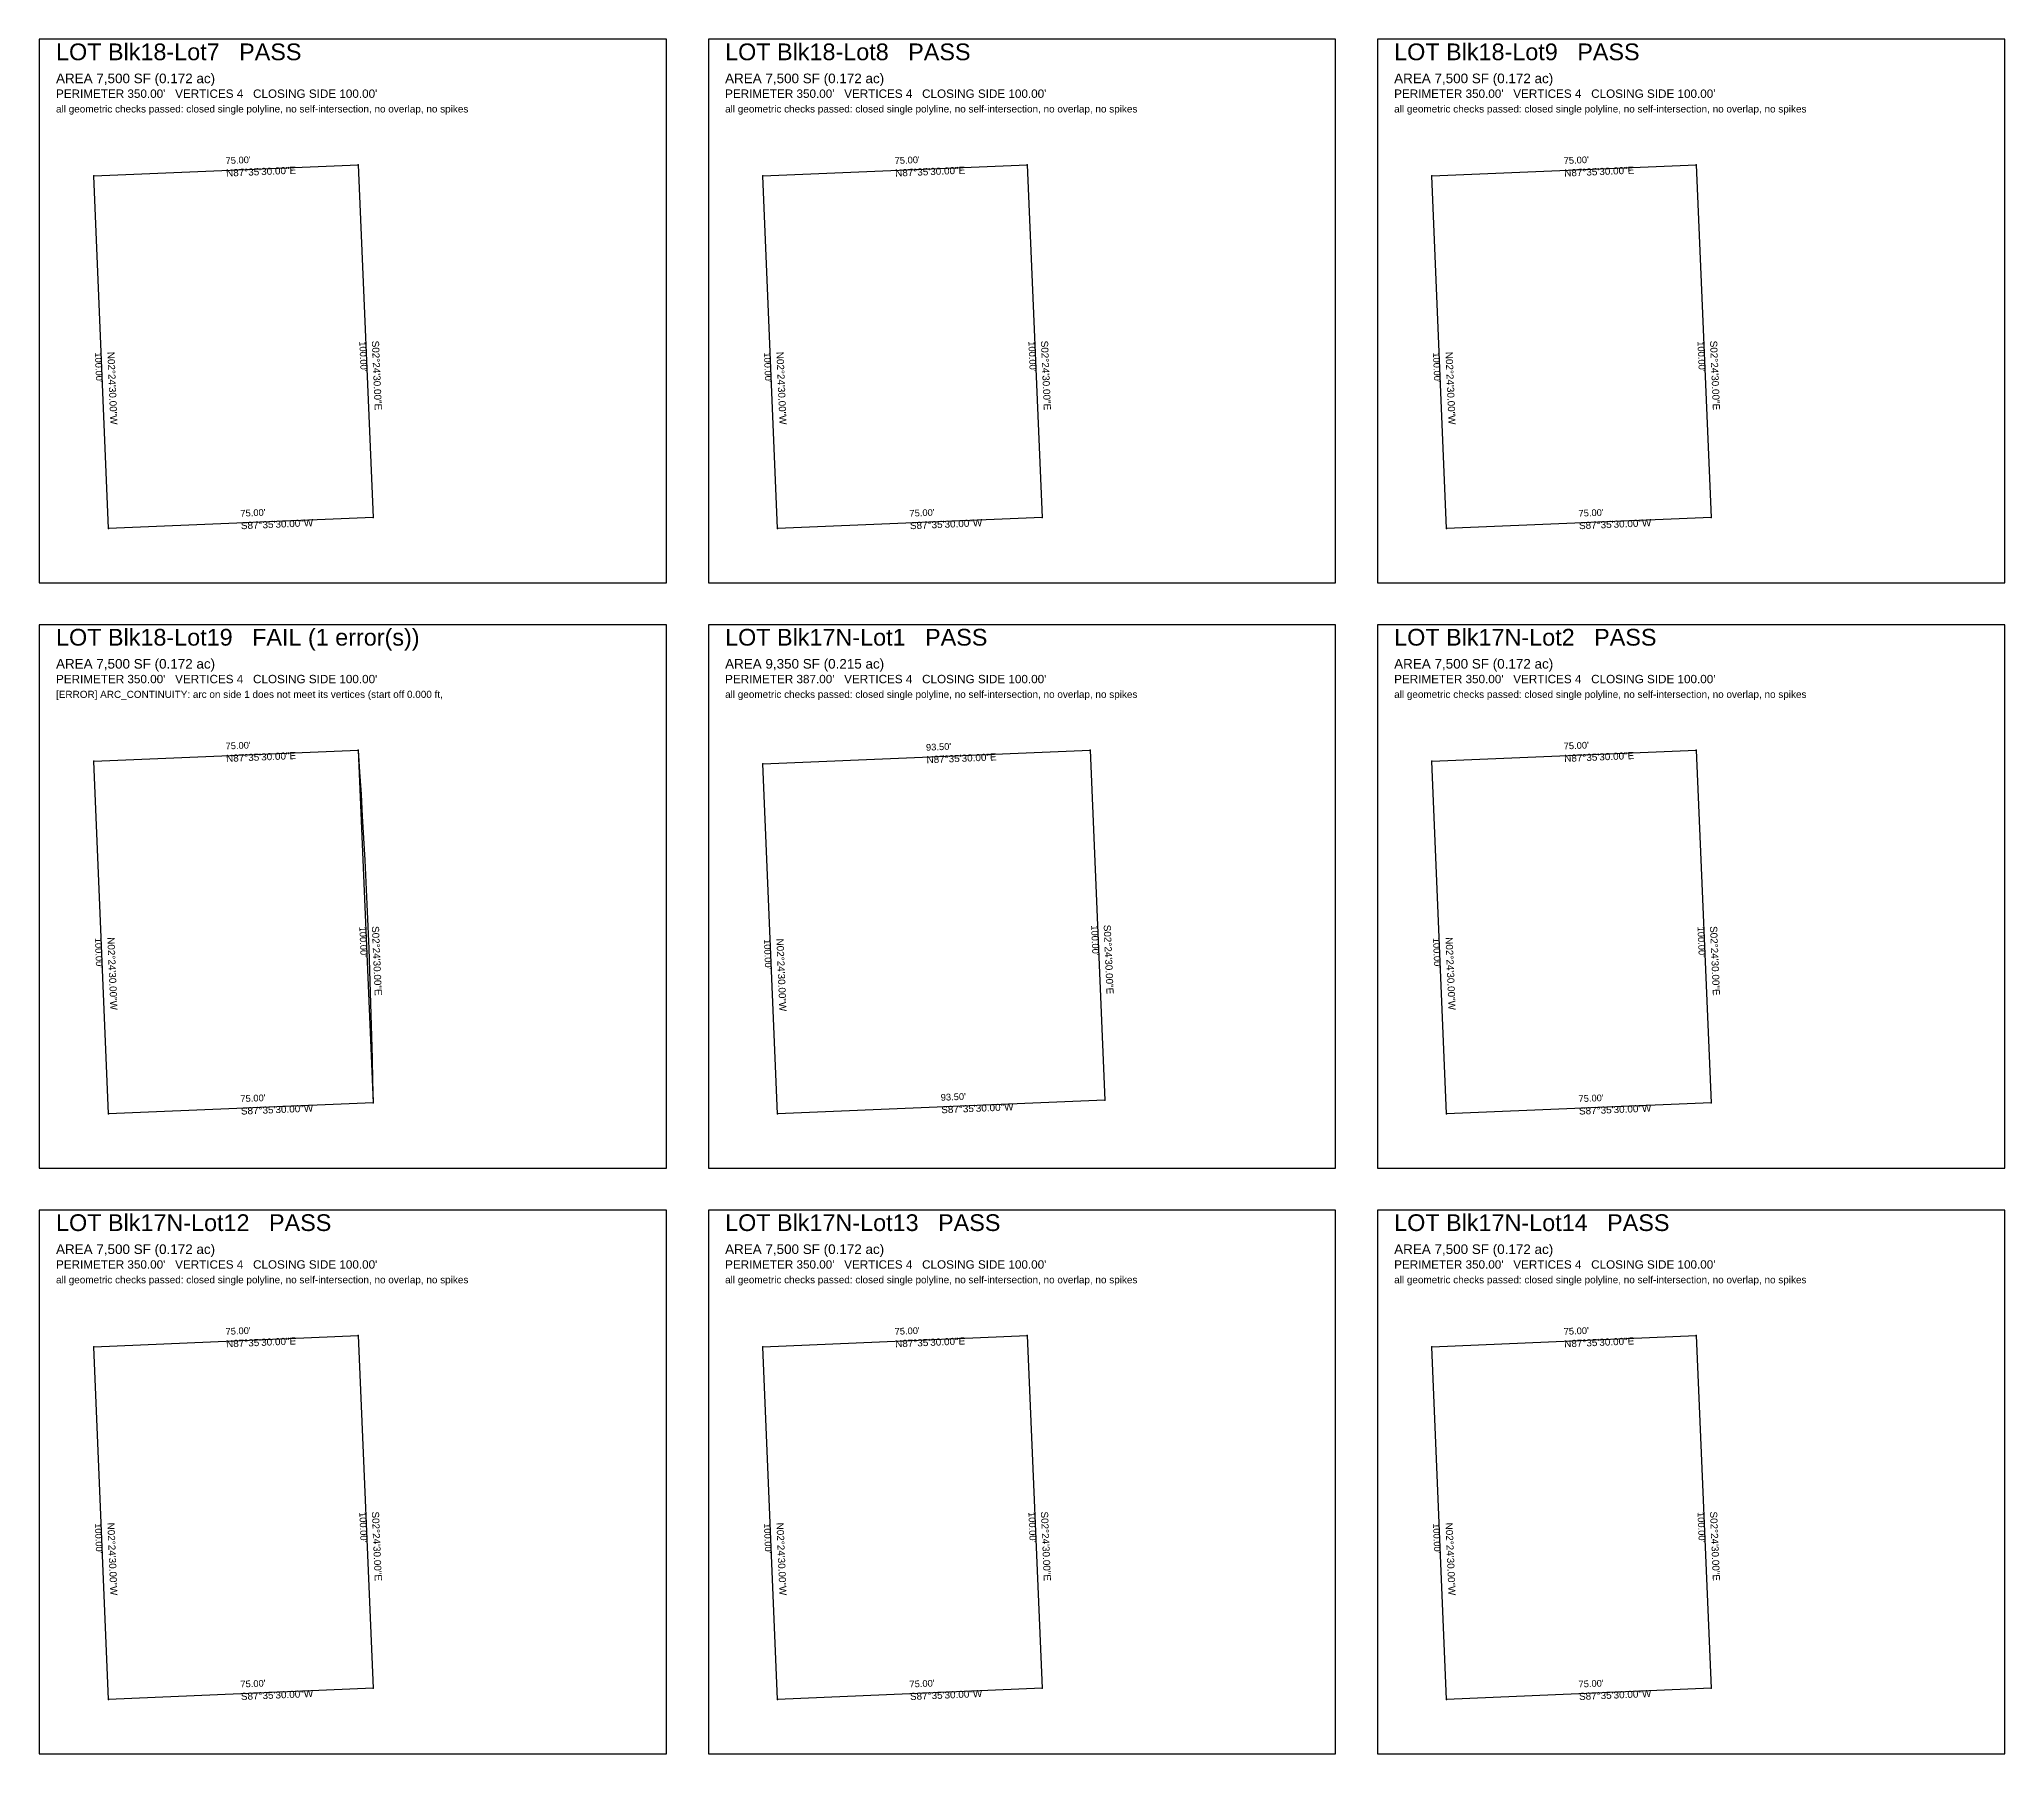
# Model space of a CAD drawing. Extents: x 0 to 3820, y -4480 to 260.
# Drawn here: x 1920 to 2860, y -560 to 260 of the extents above; entities that cross this region are included whole.
import ezdxf

# ---------------------------------------------------------------- set-up
doc = ezdxf.new("R2010")
doc.units = 0
doc.linetypes.add('ROT_2.41', pattern=[0])
doc.linetypes.add('ROT_272.41', pattern=[0])
for name, color, linetype in [('ERROR', 1, 'CONTINUOUS'), ('LOT_POLYLINE', 4, 'CONTINUOUS'), ('SHEET_FRAME', 8, 'CONTINUOUS'), ('SHEET_LABELS', 7, 'CONTINUOUS')]:
    doc.layers.add(name, color=color, linetype=linetype)
doc.styles.get("Standard").update_dxf_attribs({"font": 'Arial'})

msp = doc.modelspace()

# ---------------------------------------------------------------- linework, layer by layer
at = {"layer": 'ERROR'}
for p, q in [((2072.5094, -80), (2072.5094, -80)), ((2079.603, -248.661), (2079.6038, -248.6793))]:
    msp.add_line(p, q, dxfattribs=at)
at = {"layer": 'LOT_POLYLINE'}
for points in [[(1946, 194.6793), (2072.5094, 200), (2079.6038, 31.3207), (1953.0943, 26)], [(2266, 194.6793), (2392.5094, 200), (2399.6038, 31.3207), (2273.0943, 26)], [(2586, 194.6793), (2712.5094, 200), (2719.6038, 31.3207), (2593.0943, 26)], [(1946, -85.3207), (2072.5094, -80), (2079.6038, -248.6793), (1953.0943, -254)], [(2266, -86.5835), (2422.5344, -80), (2429.5756, -247.4165), (2273.0412, -254)], [(2586, -85.3207), (2712.5094, -80), (2719.6038, -248.6793), (2593.0943, -254)], [(1946, -365.3207), (2072.5094, -360), (2079.6038, -528.6793), (1953.0943, -534)], [(2266, -365.3207), (2392.5094, -360), (2399.6038, -528.6793), (2273.0943, -534)], [(2586, -365.3207), (2712.5094, -360), (2719.6038, -528.6793), (2593.0943, -534)]]:
    msp.add_lwpolyline(points, close=True, dxfattribs=at)
msp.add_lwpolyline([(2072.5094, -80), (2073.2048, -90.5288), (2073.8666, -101.0598), (2074.4949, -111.5929), (2075.0895, -122.1279), (2075.6505, -132.6647), (2076.178, -143.2033), (2076.6718, -153.7435), (2077.132, -164.2852), (2077.5586, -174.8284), (2077.9515, -185.3728), (2078.3109, -195.9185), (2078.6366, -206.4652), (2078.9286, -217.0129), (2079.1871, -227.5615), (2079.4119, -238.1109), (2079.603, -248.661)], dxfattribs=at)
at = {"layer": 'SHEET_FRAME'}
for p, q in [((2220, 260), (1920, 260)), ((1920, 260), (1920, 0)), ((2220, 0), (2220, 260)), ((2540, 260), (2240, 260)), ((2240, 260), (2240, 0)), ((2540, 0), (2540, 260)), ((2860, 260), (2560, 260)), ((2560, 260), (2560, 0)), ((2860, 0), (2860, 260)), ((1920, 0), (2220, 0)), ((2240, 0), (2540, 0)), ((2560, 0), (2860, 0)), ((2220, -20), (1920, -20)), ((1920, -20), (1920, -280)), ((2220, -280), (2220, -20)), ((2540, -20), (2240, -20)), ((2240, -20), (2240, -280)), ((2540, -280), (2540, -20)), ((2860, -20), (2560, -20)), ((2560, -20), (2560, -280)), ((2860, -280), (2860, -20)), ((1920, -280), (2220, -280)), ((2240, -280), (2540, -280)), ((2560, -280), (2860, -280)), ((2220, -300), (1920, -300)), ((1920, -300), (1920, -560)), ((2220, -560), (2220, -300)), ((2540, -300), (2240, -300)), ((2240, -300), (2240, -560)), ((2540, -560), (2540, -300)), ((2860, -300), (2560, -300)), ((2560, -300), (2560, -560)), ((2860, -560), (2860, -300)), ((1920, -560), (2220, -560)), ((2240, -560), (2540, -560)), ((2560, -560), (2860, -560))]:
    msp.add_line(p, q, dxfattribs=at)
at = {"layer": 'SHEET_LABELS'}
for p in [(2072.5094, 200), (2392.5094, 200), (2712.5094, 200), (1946, 194.6793), (2266, 194.6793), (2586, 194.6793), (2079.6038, 31.3207), (2399.6038, 31.3207), (2719.6038, 31.3207), (1953.0943, 26), (2273.0943, 26), (2593.0943, 26), (2072.5094, -80), (2422.5344, -80), (2712.5094, -80), (1946, -85.3207), (2266, -86.5835), (2586, -85.3207), (2079.6038, -248.6793), (2429.5756, -247.4165), (2719.6038, -248.6793), (1953.0943, -254), (2273.0412, -254), (2593.0943, -254), (1946, -365.3207), (2072.5094, -360), (2266, -365.3207), (2392.5094, -360), (2586, -365.3207), (2712.5094, -360), (1953.0943, -534), (2079.6038, -528.6793), (2273.0943, -534), (2399.6038, -528.6793), (2593.0943, -534), (2719.6038, -528.6793)]:
    msp.add_point(p, dxfattribs=at)

# ---------------------------------------------------------------- texts
at = {"layer": 'ERROR'}
for s, height, p in [('LOT Blk18-Lot19   FAIL (1 error(s))', 8, (1928, -30)), ('[ERROR] ARC_CONTINUITY: arc on side 1 does not meet its vertices (start off 0.000 ft,', 3.4, (1928, -55))]:
    msp.add_text(s, height=height, dxfattribs=at).set_placement(p)
at = {"layer": 'SHEET_LABELS'}
for s, height, p in [('LOT Blk18-Lot7   PASS', 8, (1928, 250)), ('LOT Blk18-Lot8   PASS', 8, (2248, 250)), ('LOT Blk18-Lot9   PASS', 8, (2568, 250)), ('AREA 7,500 SF (0.172 ac)', 4.6, (1928, 239)), ("PERIMETER 350.00'   VERTICES 4   CLOSING SIDE 100.00'", 4, (1928, 232)), ('AREA 7,500 SF (0.172 ac)', 4.6, (2248, 239)), ("PERIMETER 350.00'   VERTICES 4   CLOSING SIDE 100.00'", 4, (2248, 232)), ('AREA 7,500 SF (0.172 ac)', 4.6, (2568, 239)), ("PERIMETER 350.00'   VERTICES 4   CLOSING SIDE 100.00'", 4, (2568, 232)), ('all geometric checks passed: closed single polyline, no self-intersection, no overlap, no spikes', 3.4, (1928, 225)), ('all geometric checks passed: closed single polyline, no self-intersection, no overlap, no spikes', 3.4, (2248, 225)), ('all geometric checks passed: closed single polyline, no self-intersection, no overlap, no spikes', 3.4, (2568, 225)), ('LOT Blk17N-Lot1   PASS', 8, (2248, -30)), ('LOT Blk17N-Lot2   PASS', 8, (2568, -30)), ('AREA 7,500 SF (0.172 ac)', 4.6, (1928, -41)), ('AREA 9,350 SF (0.215 ac)', 4.6, (2248, -41)), ('AREA 7,500 SF (0.172 ac)', 4.6, (2568, -41)), ("PERIMETER 350.00'   VERTICES 4   CLOSING SIDE 100.00'", 4, (1928, -48)), ("PERIMETER 387.00'   VERTICES 4   CLOSING SIDE 100.00'", 4, (2248, -48)), ("PERIMETER 350.00'   VERTICES 4   CLOSING SIDE 100.00'", 4, (2568, -48)), ('all geometric checks passed: closed single polyline, no self-intersection, no overlap, no spikes', 3.4, (2248, -55)), ('all geometric checks passed: closed single polyline, no self-intersection, no overlap, no spikes', 3.4, (2568, -55)), ('LOT Blk17N-Lot12   PASS', 8, (1928, -310)), ('LOT Blk17N-Lot13   PASS', 8, (2248, -310)), ('LOT Blk17N-Lot14   PASS', 8, (2568, -310)), ('AREA 7,500 SF (0.172 ac)', 4.6, (1928, -321)), ('AREA 7,500 SF (0.172 ac)', 4.6, (2248, -321)), ('AREA 7,500 SF (0.172 ac)', 4.6, (2568, -321)), ("PERIMETER 350.00'   VERTICES 4   CLOSING SIDE 100.00'", 4, (1928, -328)), ("PERIMETER 350.00'   VERTICES 4   CLOSING SIDE 100.00'", 4, (2248, -328)), ("PERIMETER 350.00'   VERTICES 4   CLOSING SIDE 100.00'", 4, (2568, -328)), ('all geometric checks passed: closed single polyline, no self-intersection, no overlap, no spikes', 3.4, (1928, -335)), ('all geometric checks passed: closed single polyline, no self-intersection, no overlap, no spikes', 3.4, (2248, -335)), ('all geometric checks passed: closed single polyline, no self-intersection, no overlap, no spikes', 3.4, (2568, -335))]:
    msp.add_text(s, height=height, dxfattribs=at).set_placement(p)
at = {"layer": 'SHEET_LABELS', "linetype": 'ROT_2.41'}
for s, height, p in [("75.00'", 3.2, (2009.1287, 200.337)), ('N87%%d35\'30.00"E', 3.4, (2009.3808, 194.3423)), ("75.00'", 3.2, (2329.1287, 200.337)), ('N87%%d35\'30.00"E', 3.4, (2329.3808, 194.3423)), ("75.00'", 3.2, (2649.1287, 200.337)), ('N87%%d35\'30.00"E', 3.4, (2649.3808, 194.3423)), ("75.00'", 3.2, (2016.223, 31.6577)), ('S87%%d35\'30.00"W', 3.4, (2016.4751, 25.663)), ("75.00'", 3.2, (2336.223, 31.6577)), ('S87%%d35\'30.00"W', 3.4, (2336.4751, 25.663)), ("75.00'", 3.2, (2656.223, 31.6577)), ('S87%%d35\'30.00"W', 3.4, (2656.4751, 25.663)), ("75.00'", 3.2, (2009.1287, -79.663)), ('N87%%d35\'30.00"E', 3.4, (2009.3808, -85.6577)), ("93.50'", 3.2, (2344.1411, -80.2944)), ('N87%%d35\'30.00"E', 3.4, (2344.3933, -86.2891)), ("75.00'", 3.2, (2649.1287, -79.663)), ('N87%%d35\'30.00"E', 3.4, (2649.3808, -85.6577)), ("93.50'", 3.2, (2351.1824, -247.7109)), ("75.00'", 3.2, (2016.223, -248.3423)), ('S87%%d35\'30.00"W', 3.4, (2016.4751, -254.337)), ('S87%%d35\'30.00"W', 3.4, (2351.4345, -253.7056)), ("75.00'", 3.2, (2656.223, -248.3423)), ('S87%%d35\'30.00"W', 3.4, (2656.4751, -254.337)), ("75.00'", 3.2, (2009.1287, -359.663)), ("75.00'", 3.2, (2329.1287, -359.663)), ("75.00'", 3.2, (2649.1287, -359.663)), ('N87%%d35\'30.00"E', 3.4, (2009.3808, -365.6577)), ('N87%%d35\'30.00"E', 3.4, (2329.3808, -365.6577)), ('N87%%d35\'30.00"E', 3.4, (2649.3808, -365.6577)), ("75.00'", 3.2, (2016.223, -528.3423)), ("75.00'", 3.2, (2336.223, -528.3423)), ("75.00'", 3.2, (2656.223, -528.3423)), ('S87%%d35\'30.00"W', 3.4, (2016.4751, -534.337)), ('S87%%d35\'30.00"W', 3.4, (2336.4751, -534.337)), ('S87%%d35\'30.00"W', 3.4, (2656.4751, -534.337))]:
    msp.add_text(s, height=height, rotation=2.41, dxfattribs=at).set_placement(p)
at = {"layer": 'SHEET_LABELS', "linetype": 'ROT_272.41'}
for s, height, p in [("100.00'", 3.2, (2073.0593, 115.5343)), ('S02%%d24\'30.00"E', 3.4, (2079.054, 115.7864)), ("100.00'", 3.2, (2393.0593, 115.5343)), ('S02%%d24\'30.00"E', 3.4, (2399.054, 115.7864)), ("100.00'", 3.2, (2713.0593, 115.5343)), ('S02%%d24\'30.00"E', 3.4, (2719.054, 115.7864)), ("100.00'", 3.2, (1946.5498, 110.2136)), ('N02%%d24\'30.00"W', 3.4, (1952.5445, 110.4657)), ("100.00'", 3.2, (2266.5498, 110.2136)), ('N02%%d24\'30.00"W', 3.4, (2272.5445, 110.4657)), ("100.00'", 3.2, (2586.5498, 110.2136)), ('N02%%d24\'30.00"W', 3.4, (2592.5445, 110.4657)), ("100.00'", 3.2, (2073.0593, -164.4657)), ('S02%%d24\'30.00"E', 3.4, (2079.054, -164.2136)), ("100.00'", 3.2, (2423.0576, -163.8343)), ('S02%%d24\'30.00"E', 3.4, (2429.0523, -163.5822)), ("100.00'", 3.2, (2713.0593, -164.4657)), ('S02%%d24\'30.00"E', 3.4, (2719.054, -164.2136)), ("100.00'", 3.2, (1946.5498, -169.7864)), ('N02%%d24\'30.00"W', 3.4, (1952.5445, -169.5343)), ("100.00'", 3.2, (2266.5233, -170.4178)), ('N02%%d24\'30.00"W', 3.4, (2272.518, -170.1657)), ("100.00'", 3.2, (2586.5498, -169.7864)), ('N02%%d24\'30.00"W', 3.4, (2592.5445, -169.5343)), ("100.00'", 3.2, (1946.5498, -449.7864)), ('N02%%d24\'30.00"W', 3.4, (1952.5445, -449.5343)), ("100.00'", 3.2, (2073.0593, -444.4657)), ('S02%%d24\'30.00"E', 3.4, (2079.054, -444.2136)), ("100.00'", 3.2, (2266.5498, -449.7864)), ('N02%%d24\'30.00"W', 3.4, (2272.5445, -449.5343)), ("100.00'", 3.2, (2393.0593, -444.4657)), ('S02%%d24\'30.00"E', 3.4, (2399.054, -444.2136)), ("100.00'", 3.2, (2586.5498, -449.7864)), ('N02%%d24\'30.00"W', 3.4, (2592.5445, -449.5343)), ("100.00'", 3.2, (2713.0593, -444.4657)), ('S02%%d24\'30.00"E', 3.4, (2719.054, -444.2136))]:
    msp.add_text(s, height=height, rotation=272.41, dxfattribs=at).set_placement(p)

doc.saveas('drawing.dxf')
